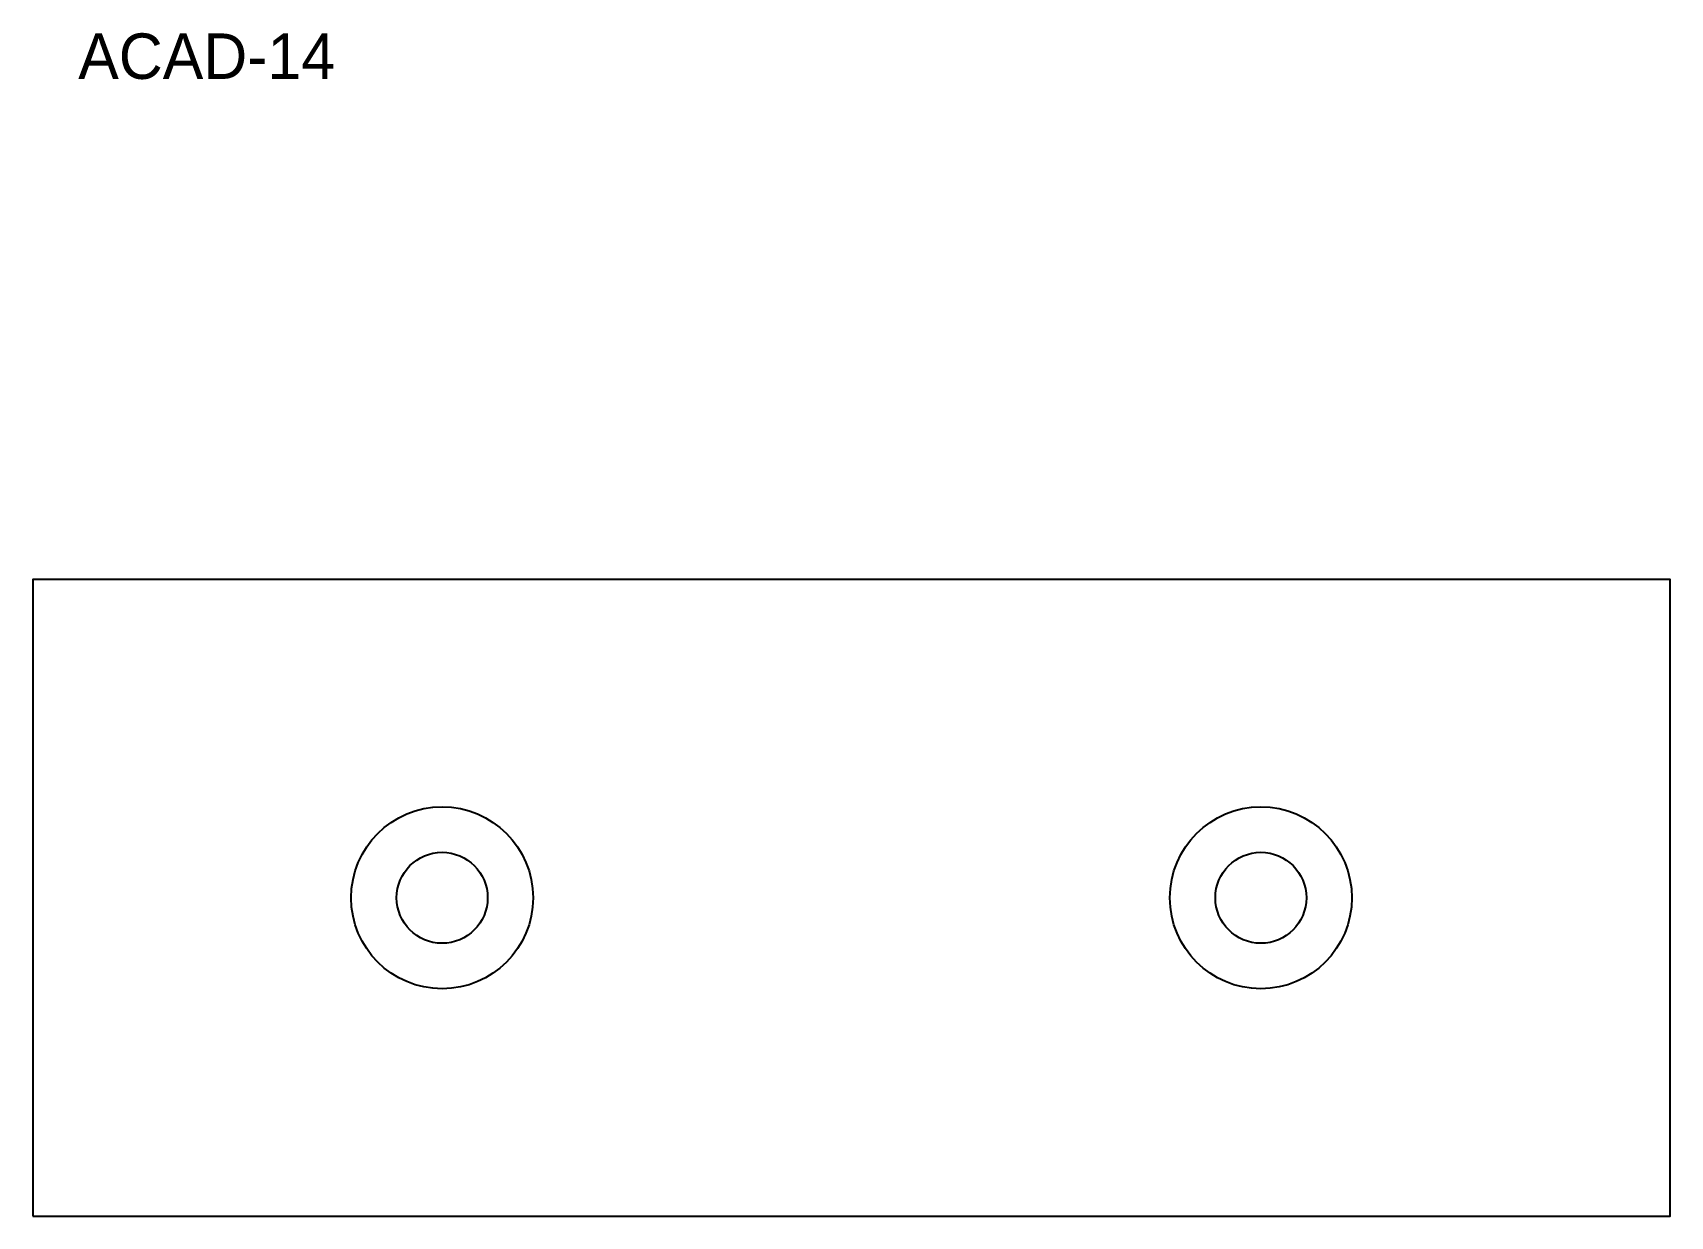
# Model space of a CAD drawing. Header units: metres. Extents: x 0 to 180, y 0 to 130.
import ezdxf

# ---------------------------------------------------------------- set-up
doc = ezdxf.new("R2010")
doc.units = ezdxf.units.M
for name, color, linetype in [('ANNOTATION', 7, 'Continuous'), ('CUTOUT', 7, 'Continuous'), ('HOLE', 7, 'Continuous'), ('OUTLINE', 7, 'Continuous')]:
    doc.layers.add(name, color=color, linetype=linetype)

msp = doc.modelspace()

# ---------------------------------------------------------------- linework, layer by layer
at = {"layer": 'CUTOUT'}
for centre in [(45, 35), (135, 35)]:
    msp.add_circle(centre, 10, dxfattribs=at)
at = {"layer": 'HOLE'}
for centre in [(45, 35), (135, 35)]:
    msp.add_circle(centre, 5, dxfattribs=at)
at = {"layer": 'OUTLINE'}
msp.add_lwpolyline([(0, 0), (180, 0), (180, 70), (0, 70)], close=True, dxfattribs=at)

# ---------------------------------------------------------------- texts
at = {"layer": 'ANNOTATION'}
msp.add_text('ACAD-14', height=5, dxfattribs=at).set_placement((5, 125))

doc.saveas('drawing.dxf')
